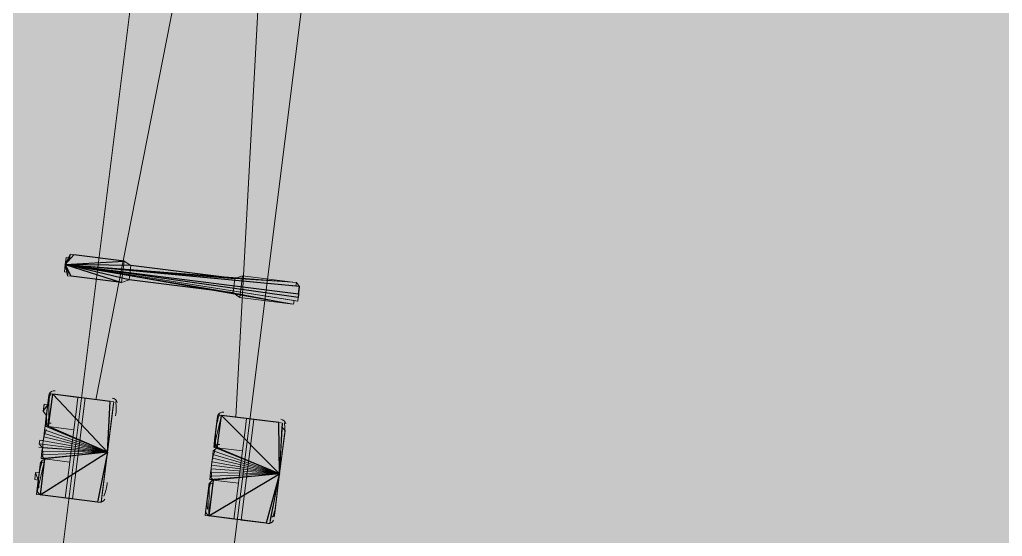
# Model space of a CAD drawing. Header units: metres. Extents: x -4 to 509425, y 7549 to 4732445.
# Drawn here: x 476065.798 to 476068.098, y 4719733.091 to 4719734.3 of the extents above; entities that cross this region are included whole.
import ezdxf

# ---------------------------------------------------------------- set-up
doc = ezdxf.new("R2010")
doc.units = ezdxf.units.M
doc.header["$LTSCALE"] = 0.01
doc.header["$MEASUREMENT"] = 0
doc.layers.get('0').update_dxf_attribs({"lineweight": 0})
doc.layers.add('_SUBESTACIÓN', color=1, linetype='Continuous')
doc.layers.add('SUBESTACION LA VID', color=253, linetype='Continuous')

# ---------------------------------------------------------------- blocks, each defined once
blk = doc.blocks.new('A$Cfff6051d')
at = {"layer": 'SUBESTACION LA VID', "lineweight": 15}
for p, q in [((476065.9764, 4719733.4104), (476066.1636, 4719734.3596)), ((476066.3568, 4719734.3354), (476066.304, 4719733.3693))]:
    blk.add_line(p, q, dxfattribs=at)
at = {"layer": 'SUBESTACION LA VID', "lineweight": 0}
for p, q in [((476065.9051, 4719733.7265), (476066.0584, 4719733.7244)), ((476065.9051, 4719733.7265), (476066.0542, 4719733.6908)), ((476066.4532, 4719733.6749), (476066.4511, 4719733.6581)), ((476066.0036, 4719733.2875), (476065.8566, 4719733.3401)), ((476066.0036, 4719733.2875), (476065.8566, 4719733.3401)), ((476066.0036, 4719733.2875), (476065.8566, 4719733.3401)), ((476066.0036, 4719733.2875), (476065.8566, 4719733.3401)), ((476065.8451, 4719733.3159), (476065.844, 4719733.3075)), ((476065.8451, 4719733.3159), (476066.0036, 4719733.2875)), ((476065.8451, 4719733.3159), (476066.0036, 4719733.2875)), ((476066.0036, 4719733.2875), (476065.8545, 4719733.3233)), ((476066.0036, 4719733.2875), (476065.8545, 4719733.3233)), ((476066.0036, 4719733.2875), (476065.8556, 4719733.3317)), ((476066.0036, 4719733.2875), (476065.8556, 4719733.3317)), ((476065.843, 4719733.2991), (476066.0036, 4719733.2875)), ((476065.844, 4719733.3075), (476066.0036, 4719733.2875)), ((476065.844, 4719733.3075), (476065.844, 4719733.3075)), ((476066.0036, 4719733.2875), (476065.8482, 4719733.2729)), ((476066.0036, 4719733.2875), (476065.8482, 4719733.2729)), ((476066.0036, 4719733.2875), (476065.8482, 4719733.2729)), ((476066.0036, 4719733.2875), (476065.8482, 4719733.2729)), ((476066.0036, 4719733.2875), (476065.8482, 4719733.2729)), ((476066.0036, 4719733.2875), (476065.8493, 4719733.2813)), ((476066.0036, 4719733.2875), (476065.8493, 4719733.2813)), ((476066.0036, 4719733.2875), (476065.8503, 4719733.2897)), ((476066.0036, 4719733.2875), (476065.8503, 4719733.2897)), ((476066.0036, 4719733.2875), (476065.8514, 4719733.2981)), ((476066.0036, 4719733.2875), (476065.8566, 4719733.2718)), ((476066.0036, 4719733.2875), (476065.8566, 4719733.2718)), ((476066.4068, 4719733.237), (476066.2515, 4719733.2906)), ((476066.4068, 4719733.237), (476066.2515, 4719733.2906)), ((476066.4068, 4719733.237), (476066.2515, 4719733.2906)), ((476066.4068, 4719733.237), (476066.2515, 4719733.2906)), ((476065.8387, 4719733.1973), (476065.8472, 4719733.2645)), ((476066.2483, 4719733.2654), (476066.2472, 4719733.257)), ((476066.2483, 4719733.2654), (476066.4068, 4719733.237)), ((476066.2483, 4719733.2654), (476066.4068, 4719733.237)), ((476066.4068, 4719733.237), (476066.2493, 4719733.2738)), ((476066.4068, 4719733.237), (476066.2493, 4719733.2738)), ((476066.4068, 4719733.237), (476066.2504, 4719733.2822)), ((476066.4068, 4719733.237), (476066.2504, 4719733.2822)), ((476066.4068, 4719733.237), (476066.2462, 4719733.2486)), ((476066.2462, 4719733.2486), (476066.4068, 4719733.237)), ((476066.2472, 4719733.257), (476066.4068, 4719733.237)), ((476066.2472, 4719733.257), (476066.2472, 4719733.257)), ((476066.4068, 4719733.237), (476066.243, 4719733.2234)), ((476066.4068, 4719733.237), (476066.243, 4719733.2234)), ((476066.4068, 4719733.237), (476066.243, 4719733.2234)), ((476066.4068, 4719733.237), (476066.243, 4719733.2234)), ((476066.4068, 4719733.237), (476066.2441, 4719733.2318)), ((476066.4068, 4719733.237), (476066.2441, 4719733.2318)), ((476066.4068, 4719733.237), (476066.2451, 4719733.2402)), ((476066.4068, 4719733.237), (476066.2451, 4719733.2402)), ((476066.4068, 4719733.237), (476066.2514, 4719733.2223)), ((476066.4068, 4719733.237), (476066.2514, 4719733.2223)), ((476066.4068, 4719733.237), (476066.2514, 4719733.2223)), ((476066.4068, 4719733.237), (476066.3753, 4719733.1215)), ((476066.2336, 4719733.1478), (476066.242, 4719733.215))]:
    blk.add_line(p, q, dxfattribs=at)
at = {"layer": 'SUBESTACION LA VID', "lineweight": 15}
for points in [[(476070.2133, 4719767.478), (476069.9721, 4719765.5543), (476065.5889, 4719730.5921)], [(476065.9837, 4719730.5426), (476070.3669, 4719765.5048), (476070.6081, 4719767.4285)], [(476065.925, 4719733.7496), (476065.9166, 4719733.7507), (476065.9156, 4719733.7423), (476065.9072, 4719733.7433), (476065.9061, 4719733.7349), (476065.904, 4719733.7181), (476065.903, 4719733.7097), (476065.9114, 4719733.7087), (476065.9103, 4719733.7003), (476065.9187, 4719733.6992), (476066.0363, 4719733.6845), (476066.0426, 4719733.7349), (476065.925, 4719733.7496)], [(476066.4511, 4719733.6581), (476066.4522, 4719733.6665), (476066.4532, 4719733.6749), (476066.4448, 4719733.6759), (476066.4459, 4719733.6843), (476066.4375, 4719733.6854), (476066.3199, 4719733.7001), (476066.302, 4719733.6938), (476066.0584, 4719733.7244), (476066.0426, 4719733.7349), (476065.925, 4719733.7496), (476065.9166, 4719733.7507), (476065.9156, 4719733.7423), (476065.9072, 4719733.7433), (476065.9061, 4719733.7349), (476065.9051, 4719733.7265), (476066.4511, 4719733.6581)], [(476066.4511, 4719733.6581), (476066.4501, 4719733.6497), (476066.449, 4719733.6413), (476066.4406, 4719733.6423), (476066.4395, 4719733.6339), (476066.4311, 4719733.635), (476066.3135, 4719733.6497), (476066.2978, 4719733.6602), (476066.0542, 4719733.6908), (476066.0363, 4719733.6845), (476065.9187, 4719733.6992), (476065.9103, 4719733.7003), (476065.9114, 4719733.7087), (476065.903, 4719733.7097), (476065.904, 4719733.7181), (476065.9051, 4719733.7265), (476066.4511, 4719733.6581)], [(476066.0426, 4719733.7349), (476066.0363, 4719733.6845), (476066.0542, 4719733.6908), (476066.0584, 4719733.7244), (476066.0426, 4719733.7349)], [(476066.302, 4719733.6938), (476066.2978, 4719733.6602), (476066.0542, 4719733.6908), (476066.0584, 4719733.7244), (476066.302, 4719733.6938)], [(476066.3199, 4719733.7001), (476066.3135, 4719733.6497), (476066.2978, 4719733.6602), (476066.302, 4719733.6938), (476066.3199, 4719733.7001)], [(476066.4375, 4719733.6854), (476066.3199, 4719733.7001), (476066.3135, 4719733.6497), (476066.4311, 4719733.635), (476066.4395, 4719733.6339), (476066.4406, 4719733.6423), (476066.449, 4719733.6413), (476066.4501, 4719733.6497), (476066.4522, 4719733.6665), (476066.4532, 4719733.6749), (476066.4459, 4719733.6843), (476066.4375, 4719733.6854)], [(476065.8756, 4719733.423), (476066.01, 4719733.4062), (476066.0184, 4719733.4051), (476066.0173, 4719733.3967), (476066.0163, 4719733.3883), (476066.0152, 4719733.3799), (476066.0142, 4719733.3715), (476066.0036, 4719733.2875), (476065.844, 4719733.3075), (476065.8451, 4719733.3159), (476065.8535, 4719733.3149), (476065.8545, 4719733.3233), (476065.8556, 4719733.3317), (476065.8566, 4719733.3401), (476065.8577, 4719733.3485), (476065.8661, 4719733.3474), (476065.8577, 4719733.3485), (476065.8587, 4719733.3569), (476065.8598, 4719733.3653), (476065.8608, 4719733.3737), (476065.8535, 4719733.3832), (476065.8546, 4719733.3916), (476065.8556, 4719733.4), (476065.864, 4719733.3989), (476065.8651, 4719733.4073), (476065.8661, 4719733.4157), (476065.8672, 4719733.4241), (476065.8756, 4719733.423)], [(476065.8661, 4719733.3474), (476065.9249, 4719733.3401), (476065.9302, 4719733.3821), (476065.9344, 4719733.4157), (476065.8756, 4719733.423)], [(476065.9805, 4719733.171), (476065.9217, 4719733.1784), (476065.9364, 4719733.296), (476065.9512, 4719733.4136), (476066.01, 4719733.4062)], [(476066.0142, 4719733.3715), (476066.0036, 4719733.2875), (476065.9942, 4719733.2119)], [(476066.2704, 4719733.3735), (476066.4048, 4719733.3567), (476066.4132, 4719733.3556), (476066.4121, 4719733.3472), (476066.4195, 4719733.3378), (476066.4184, 4719733.3294), (476066.4174, 4719733.321), (476066.4068, 4719733.237), (476066.2472, 4719733.257), (476066.2483, 4719733.2654), (476066.2493, 4719733.2738), (476066.2504, 4719733.2822), (476066.2515, 4719733.2906), (476066.2609, 4719733.2979), (476066.2525, 4719733.299), (476066.2536, 4719733.3074), (476066.2546, 4719733.3158), (476066.2557, 4719733.3242), (476066.2567, 4719733.3326), (476066.2578, 4719733.341), (476066.2588, 4719733.3494), (476066.2599, 4719733.3578), (476066.2609, 4719733.3662), (476066.262, 4719733.3746), (476066.2704, 4719733.3735)], [(476066.2609, 4719733.2979), (476066.3197, 4719733.2906), (476066.325, 4719733.3326), (476066.3292, 4719733.3662), (476066.2704, 4719733.3735)], [(476066.3753, 4719733.1215), (476066.3165, 4719733.1289), (476066.3312, 4719733.2465), (476066.346, 4719733.3641), (476066.4048, 4719733.3567)], [(476065.8566, 4719733.2718), (476065.9154, 4719733.2645), (476065.9196, 4719733.2981), (476065.9249, 4719733.3401), (476065.8661, 4719733.3474)], [(476066.4174, 4719733.321), (476066.4068, 4719733.237), (476066.3974, 4719733.1614)], [(476065.8461, 4719733.1878), (476065.9805, 4719733.171), (476065.9889, 4719733.1699), (476065.9899, 4719733.1783), (476065.991, 4719733.1867), (476065.992, 4719733.1951), (476065.9931, 4719733.2035), (476065.9942, 4719733.2119), (476066.0036, 4719733.2875), (476065.844, 4719733.3075), (476065.8514, 4719733.2981), (476065.8503, 4719733.2897), (476065.8493, 4719733.2813), (476065.8482, 4719733.2729), (476065.8566, 4719733.2718), (476065.8556, 4719733.2634), (476065.8472, 4719733.2645), (476065.8461, 4719733.2561), (476065.8451, 4719733.2477), (476065.844, 4719733.2393), (476065.8356, 4719733.2403), (476065.8345, 4719733.2319), (476065.8335, 4719733.2235), (476065.8419, 4719733.2225), (476065.8408, 4719733.2141), (476065.8398, 4719733.2057), (476065.8387, 4719733.1973), (476065.8377, 4719733.1889), (476065.8461, 4719733.1878)], [(476066.2514, 4719733.2223), (476066.3102, 4719733.215), (476066.3144, 4719733.2486), (476066.3197, 4719733.2906), (476066.2609, 4719733.2979)], [(476065.8461, 4719733.1878), (476065.9049, 4719733.1805), (476065.9101, 4719733.2225), (476065.9154, 4719733.2645), (476065.8566, 4719733.2718)], [(476066.2409, 4719733.1383), (476066.3753, 4719733.1215), (476066.3837, 4719733.1204), (476066.3848, 4719733.1288), (476066.3858, 4719733.1372), (476066.3942, 4719733.1362), (476066.3953, 4719733.1446), (476066.3963, 4719733.153), (476066.3974, 4719733.1614), (476066.4068, 4719733.237), (476066.2472, 4719733.257), (476066.2462, 4719733.2486), (476066.2451, 4719733.2402), (476066.2441, 4719733.2318), (476066.243, 4719733.2234), (476066.2514, 4719733.2223), (476066.2504, 4719733.2139), (476066.242, 4719733.215), (476066.2409, 4719733.2066), (476066.2399, 4719733.1982), (476066.2388, 4719733.1898), (476066.2378, 4719733.1814), (476066.2367, 4719733.173), (476066.2357, 4719733.1646), (476066.2346, 4719733.1562), (476066.2336, 4719733.1478), (476066.2325, 4719733.1394), (476066.2409, 4719733.1383)], [(476066.2409, 4719733.1383), (476066.2997, 4719733.131), (476066.305, 4719733.173), (476066.3102, 4719733.215), (476066.2514, 4719733.2223)]]:
    blk.add_lwpolyline(points, dxfattribs=at)
at = {"layer": 'SUBESTACION LA VID', "lineweight": 0}
for points in [[(476065.9051, 4719733.7265), (476065.9156, 4719733.7423), (476065.9051, 4719733.7265), (476065.9156, 4719733.7423), (476065.9051, 4719733.7265), (476065.9156, 4719733.7423), (476065.9051, 4719733.7265), (476065.9156, 4719733.7423), (476065.9051, 4719733.7265), (476065.9166, 4719733.7507), (476065.9051, 4719733.7265), (476065.9166, 4719733.7507), (476065.9051, 4719733.7265), (476065.9166, 4719733.7507), (476065.9051, 4719733.7265), (476065.9166, 4719733.7507), (476065.9051, 4719733.7265), (476065.9166, 4719733.7507), (476065.9051, 4719733.7265), (476065.9166, 4719733.7507), (476065.9051, 4719733.7265), (476065.925, 4719733.7496), (476065.9051, 4719733.7265), (476065.925, 4719733.7496), (476065.9051, 4719733.7265)], [(476065.9051, 4719733.7265), (476065.904, 4719733.7181), (476065.9051, 4719733.7265), (476065.903, 4719733.7097), (476065.9051, 4719733.7265), (476065.903, 4719733.7097)], [(476065.9051, 4719733.7265), (476065.9072, 4719733.7433), (476065.9051, 4719733.7265), (476065.9072, 4719733.7433), (476065.9051, 4719733.7265), (476065.9072, 4719733.7433)], [(476066.302, 4719733.6938), (476066.4375, 4719733.6854), (476065.9051, 4719733.7265), (476066.4459, 4719733.6843), (476065.9051, 4719733.7265), (476066.4459, 4719733.6843), (476065.9051, 4719733.7265), (476066.4459, 4719733.6843), (476065.9051, 4719733.7265), (476066.4459, 4719733.6843)], [(476066.4448, 4719733.6759), (476065.9051, 4719733.7265), (476066.4532, 4719733.6749), (476065.9051, 4719733.7265), (476066.4532, 4719733.6749), (476065.9051, 4719733.7265), (476066.4532, 4719733.6749), (476065.9051, 4719733.7265), (476066.4532, 4719733.6749), (476065.9051, 4719733.7265)], [(476065.9051, 4719733.7265), (476065.9114, 4719733.7087), (476065.9051, 4719733.7265), (476065.9114, 4719733.7087), (476065.9051, 4719733.7265), (476065.9114, 4719733.7087), (476065.9051, 4719733.7265), (476065.9114, 4719733.7087), (476065.9051, 4719733.7265), (476065.9114, 4719733.7087), (476065.9051, 4719733.7265), (476065.9114, 4719733.7087), (476065.9051, 4719733.7265), (476065.9114, 4719733.7087), (476065.9051, 4719733.7265), (476065.9103, 4719733.7003), (476065.9051, 4719733.7265), (476065.9103, 4719733.7003), (476065.9051, 4719733.7265), (476065.9103, 4719733.7003), (476065.9051, 4719733.7265), (476065.9187, 4719733.6992), (476065.9051, 4719733.7265), (476065.9187, 4719733.6992), (476065.9051, 4719733.7265)], [(476066.2978, 4719733.6602), (476066.4311, 4719733.635), (476065.9051, 4719733.7265), (476066.4395, 4719733.6339), (476065.9051, 4719733.7265), (476066.4395, 4719733.6339), (476065.9051, 4719733.7265), (476066.4395, 4719733.6339)], [(476065.9051, 4719733.7265), (476066.4406, 4719733.6423), (476065.9051, 4719733.7265), (476066.4406, 4719733.6423)], [(476065.9051, 4719733.7265), (476066.449, 4719733.6413), (476065.9051, 4719733.7265), (476066.449, 4719733.6413), (476065.9051, 4719733.7265), (476066.449, 4719733.6413), (476065.9051, 4719733.7265), (476066.449, 4719733.6413)], [(476065.9051, 4719733.7265), (476066.4501, 4719733.6497), (476066.4511, 4719733.6581)], [(476065.8756, 4719733.423), (476065.8661, 4719733.3474), (476065.8672, 4719733.4241), (476065.8577, 4719733.3485), (476066.0036, 4719733.2875)], [(476065.8672, 4719733.4241), (476065.8577, 4719733.3485), (476065.8672, 4719733.4241), (476065.8577, 4719733.3485), (476065.8672, 4719733.4241)], [(476066.0036, 4719733.2875), (476065.8577, 4719733.3485), (476065.8672, 4719733.4241)], [(476065.8577, 4719733.3485), (476065.8672, 4719733.4241), (476065.8587, 4719733.3569)], [(476065.8672, 4719733.4241), (476065.8587, 4719733.3569), (476065.8672, 4719733.4241), (476065.8587, 4719733.3569)], [(476065.8672, 4719733.4241), (476065.8587, 4719733.3569), (476065.8661, 4719733.4157)], [(476065.8587, 4719733.3569), (476065.8661, 4719733.4157), (476065.8598, 4719733.3653), (476065.8661, 4719733.4157)], [(476065.8651, 4719733.4073), (476065.8598, 4719733.3653), (476065.8651, 4719733.4073), (476065.8598, 4719733.3653)], [(476065.8598, 4719733.3653), (476065.8651, 4719733.4073), (476065.8608, 4719733.3737), (476065.8651, 4719733.4073)], [(476065.8756, 4719733.423), (476065.8661, 4719733.3474), (476065.8756, 4719733.423)], [(476066.0036, 4719733.2875), (476065.8661, 4719733.3474), (476065.8756, 4719733.423), (476065.8661, 4719733.3474), (476065.8756, 4719733.423), (476065.8661, 4719733.3474), (476066.0036, 4719733.2875)], [(476066.0036, 4719733.2875), (476066.01, 4719733.4062), (476066.0036, 4719733.2875)], [(476066.0036, 4719733.2875), (476066.0173, 4719733.3967), (476066.0036, 4719733.2875), (476066.0184, 4719733.4051), (476066.0036, 4719733.2875), (476066.0184, 4719733.4051), (476066.0036, 4719733.2875), (476066.0184, 4719733.4051)], [(476065.8556, 4719733.4), (476065.8535, 4719733.3832), (476065.8556, 4719733.4)], [(476065.8608, 4719733.3737), (476065.864, 4719733.3989), (476065.8535, 4719733.3832)], [(476065.8546, 4719733.3916), (476065.8535, 4719733.3832), (476065.8546, 4719733.3916)], [(476065.864, 4719733.3989), (476065.8608, 4719733.3737), (476065.864, 4719733.3989)], [(476066.0036, 4719733.2875), (476066.0142, 4719733.3715), (476066.0036, 4719733.2875), (476066.0152, 4719733.3799), (476066.0036, 4719733.2875), (476066.0152, 4719733.3799), (476066.0036, 4719733.2875), (476066.0163, 4719733.3883), (476066.0036, 4719733.2875), (476066.0163, 4719733.3883)], [(476066.2704, 4719733.3735), (476066.2609, 4719733.2979), (476066.2704, 4719733.3735), (476066.2525, 4719733.299), (476066.262, 4719733.3746)], [(476066.4068, 4719733.237), (476066.2525, 4719733.299), (476066.262, 4719733.3746)], [(476066.2525, 4719733.299), (476066.262, 4719733.3746), (476066.2536, 4719733.3074)], [(476066.262, 4719733.3746), (476066.2536, 4719733.3074), (476066.262, 4719733.3746), (476066.2536, 4719733.3074)], [(476066.262, 4719733.3746), (476066.2536, 4719733.3074), (476066.2609, 4719733.3662)], [(476066.2536, 4719733.3074), (476066.2609, 4719733.3662), (476066.2546, 4719733.3158), (476066.2609, 4719733.3662)], [(476066.2599, 4719733.3578), (476066.2546, 4719733.3158), (476066.2599, 4719733.3578), (476066.2546, 4719733.3158)], [(476066.2546, 4719733.3158), (476066.2599, 4719733.3578), (476066.2557, 4719733.3242), (476066.2599, 4719733.3578)], [(476066.2704, 4719733.3735), (476066.2609, 4719733.2979), (476066.2704, 4719733.3735)], [(476066.4068, 4719733.237), (476066.2609, 4719733.2979), (476066.2704, 4719733.3735), (476066.2609, 4719733.2979), (476066.2704, 4719733.3735), (476066.2609, 4719733.2979), (476066.4068, 4719733.237)], [(476066.2704, 4719733.3735), (476066.2609, 4719733.2979), (476066.2704, 4719733.3735), (476066.2609, 4719733.2979), (476066.4068, 4719733.237)], [(476066.4068, 4719733.237), (476066.4121, 4719733.3472), (476066.4068, 4719733.237), (476066.4132, 4719733.3556), (476066.4068, 4719733.237), (476066.4132, 4719733.3556), (476066.4068, 4719733.237), (476066.4132, 4719733.3556), (476066.4068, 4719733.237), (476066.4048, 4719733.3567)], [(476066.2588, 4719733.3494), (476066.2557, 4719733.3242), (476066.2588, 4719733.3494)], [(476066.2557, 4719733.3242), (476066.2588, 4719733.3494), (476066.2567, 4719733.3326)], [(476066.2588, 4719733.3494), (476066.2567, 4719733.3326), (476066.2588, 4719733.3494)], [(476066.2578, 4719733.341), (476066.2567, 4719733.3326), (476066.2578, 4719733.341)], [(476066.4068, 4719733.237), (476066.4174, 4719733.321), (476066.4068, 4719733.237), (476066.4184, 4719733.3294), (476066.4068, 4719733.237), (476066.4184, 4719733.3294), (476066.4068, 4719733.237), (476066.4195, 4719733.3378), (476066.4068, 4719733.237), (476066.4195, 4719733.3378)], [(476066.0036, 4719733.2875), (476065.9899, 4719733.1783), (476066.0036, 4719733.2875), (476065.9899, 4719733.1783), (476066.0036, 4719733.2875), (476065.9889, 4719733.1699), (476066.0036, 4719733.2875), (476065.9805, 4719733.171), (476066.0036, 4719733.2875)], [(476066.0036, 4719733.2875), (476065.991, 4719733.1867), (476066.0036, 4719733.2875), (476065.991, 4719733.1867)], [(476066.0036, 4719733.2875), (476065.9931, 4719733.2035), (476066.0036, 4719733.2875), (476065.9931, 4719733.2035), (476066.0036, 4719733.2875), (476065.992, 4719733.1951), (476066.0036, 4719733.2875), (476065.992, 4719733.1951)], [(476065.8461, 4719733.1878), (476065.8556, 4719733.2634), (476065.8377, 4719733.1889), (476065.8472, 4719733.2645)], [(476065.8377, 4719733.1889), (476065.8472, 4719733.2645), (476065.8377, 4719733.1889), (476065.8472, 4719733.2645), (476065.8377, 4719733.1889)], [(476065.8387, 4719733.1973), (476065.8472, 4719733.2645), (476065.8387, 4719733.1973)], [(476065.8387, 4719733.1973), (476065.8472, 4719733.2645), (476065.8387, 4719733.1973), (476065.8472, 4719733.2645)], [(476065.8566, 4719733.2718), (476065.8461, 4719733.1878), (476065.8556, 4719733.2634)], [(476065.8387, 4719733.1973), (476065.8461, 4719733.2561), (476065.8387, 4719733.1973)], [(476065.8387, 4719733.1973), (476065.8461, 4719733.2561), (476065.8387, 4719733.1973), (476065.8461, 4719733.2561)], [(476065.8461, 4719733.2561), (476065.8398, 4719733.2057), (476065.8451, 4719733.2477), (476065.8398, 4719733.2057)], [(476065.8398, 4719733.2057), (476065.8451, 4719733.2477), (476065.8398, 4719733.2057), (476065.8451, 4719733.2477)], [(476065.8451, 4719733.2477), (476065.8408, 4719733.2141), (476065.844, 4719733.2393)], [(476065.8461, 4719733.1878), (476065.8556, 4719733.2634), (476065.8461, 4719733.1878), (476065.8556, 4719733.2634), (476065.8461, 4719733.1878)], [(476065.8356, 4719733.2403), (476065.8335, 4719733.2235), (476065.8345, 4719733.2319)], [(476065.8335, 4719733.2235), (476065.8345, 4719733.2319), (476065.8335, 4719733.2235)], [(476065.844, 4719733.2393), (476065.8419, 4719733.2225), (476065.8356, 4719733.2403)], [(476066.2514, 4719733.2223), (476066.2409, 4719733.1383), (476066.2504, 4719733.2139)], [(476066.4068, 4719733.237), (476066.3848, 4719733.1288), (476066.4068, 4719733.237), (476066.3848, 4719733.1288), (476066.4068, 4719733.237), (476066.3837, 4719733.1204), (476066.4068, 4719733.237), (476066.3837, 4719733.1204)], [(476066.4068, 4719733.237), (476066.3942, 4719733.1362), (476066.4068, 4719733.237), (476066.3858, 4719733.1372)], [(476066.4068, 4719733.237), (476066.3963, 4719733.153), (476066.4068, 4719733.237), (476066.3963, 4719733.153), (476066.4068, 4719733.237), (476066.3953, 4719733.1446), (476066.4068, 4719733.237), (476066.3953, 4719733.1446)], [(476066.2409, 4719733.1383), (476066.2504, 4719733.2139), (476066.2409, 4719733.1383), (476066.242, 4719733.215), (476066.2325, 4719733.1394)], [(476066.2336, 4719733.1478), (476066.242, 4719733.215), (476066.2336, 4719733.1478)], [(476066.2336, 4719733.1478), (476066.242, 4719733.215), (476066.2336, 4719733.1478), (476066.242, 4719733.215)], [(476066.2336, 4719733.1478), (476066.2409, 4719733.2066), (476066.2336, 4719733.1478)], [(476066.2336, 4719733.1478), (476066.2409, 4719733.2066), (476066.2336, 4719733.1478), (476066.2409, 4719733.2066)], [(476066.2409, 4719733.2066), (476066.2346, 4719733.1562), (476066.2399, 4719733.1982), (476066.2346, 4719733.1562)], [(476066.2346, 4719733.1562), (476066.2399, 4719733.1982), (476066.2346, 4719733.1562), (476066.2399, 4719733.1982)], [(476066.2399, 4719733.1982), (476066.2357, 4719733.1646), (476066.2388, 4719733.1898)], [(476066.2409, 4719733.1383), (476066.2504, 4719733.2139), (476066.2409, 4719733.1383), (476066.2504, 4719733.2139), (476066.2409, 4719733.1383)], [(476066.2409, 4719733.1383), (476066.2504, 4719733.2139), (476066.2409, 4719733.1383), (476066.2504, 4719733.2139)], [(476066.2367, 4719733.173), (476066.2388, 4719733.1898), (476066.2367, 4719733.173)], [(476066.2388, 4719733.1898), (476066.2367, 4719733.173), (476066.2378, 4719733.1814)], [(476066.2367, 4719733.173), (476066.2378, 4719733.1814), (476066.2367, 4719733.173)]]:
    blk.add_lwpolyline(points, dxfattribs=at)
at = {"layer": 'SUBESTACION LA VID'}
for points in [[(476066.0426, 4719733.7349), (476065.925, 4719733.7496), (476065.9051, 4719733.7265)], [(476066.302, 4719733.6938), (476066.0584, 4719733.7244), (476065.9051, 4719733.7265)], [(476066.4511, 4719733.6581), (476066.4532, 4719733.6749), (476065.9051, 4719733.7265)], [(476066.0363, 4719733.6845), (476065.9187, 4719733.6992), (476065.9051, 4719733.7265)], [(476066.2978, 4719733.6602), (476066.0542, 4719733.6908), (476065.9051, 4719733.7265)], [(476066.4511, 4719733.6581), (476066.4501, 4719733.6497), (476065.9051, 4719733.7265)]]:
    blk.add_lwpolyline(points, close=True, dxfattribs=at)
at = {"layer": 'SUBESTACION LA VID', "lineweight": 0}
for points in [[(476066.0426, 4719733.7349), (476065.925, 4719733.7496), (476065.9051, 4719733.7265)], [(476066.302, 4719733.6938), (476066.0584, 4719733.7244), (476065.9051, 4719733.7265)], [(476066.4511, 4719733.6581), (476066.4532, 4719733.6749), (476065.9051, 4719733.7265)], [(476066.0363, 4719733.6845), (476065.9187, 4719733.6992), (476065.9051, 4719733.7265)], [(476066.2978, 4719733.6602), (476066.0542, 4719733.6908), (476065.9051, 4719733.7265)], [(476066.4511, 4719733.6581), (476066.4501, 4719733.6497), (476065.9051, 4719733.7265)]]:
    blk.add_lwpolyline(points, close=True, dxfattribs=at)
at = {"layer": 'SUBESTACION LA VID', "lineweight": 15}
for points in [[(476065.8811, 4719733.4309), (476065.8755, 4719733.4317), (476065.8699, 4719733.4287), (476065.8676, 4719733.4234)], [(476065.871, 4719733.4249), (476065.8671, 4719733.4146), (476065.8645, 4719733.4039), (476065.8633, 4719733.393)], [(476066.0262, 4719733.4035), (476066.0252, 4719733.4092), (476066.0206, 4719733.4136), (476066.0149, 4719733.4141)], [(476066.0229, 4719733.373), (476066.0244, 4719733.3839), (476066.0245, 4719733.3949), (476066.0233, 4719733.4058)], [(476065.8627, 4719733.388), (476065.8611, 4719733.3771), (476065.861, 4719733.3661), (476065.8622, 4719733.3551)], [(476066.276, 4719733.3814), (476066.2703, 4719733.3822), (476066.2647, 4719733.3792), (476066.2624, 4719733.3739)], [(476065.8593, 4719733.3575), (476065.8603, 4719733.3518), (476065.8649, 4719733.3474), (476065.8706, 4719733.3469)], [(476066.2658, 4719733.3754), (476066.2619, 4719733.3651), (476066.2593, 4719733.3544), (476066.2581, 4719733.3435)], [(476066.421, 4719733.354), (476066.4201, 4719733.3597), (476066.4154, 4719733.3641), (476066.4097, 4719733.3646)], [(476066.4177, 4719733.3235), (476066.4192, 4719733.3344), (476066.4193, 4719733.3454), (476066.4181, 4719733.3563)], [(476065.8605, 4719733.3409), (476065.8566, 4719733.3306), (476065.854, 4719733.3199), (476065.8527, 4719733.309)], [(476065.8717, 4719733.3553), (476065.866, 4719733.3561), (476065.8604, 4719733.3531), (476065.8581, 4719733.3478)], [(476066.2575, 4719733.3385), (476066.256, 4719733.3276), (476066.2558, 4719733.3166), (476066.2571, 4719733.3056)], [(476065.8532, 4719733.3124), (476065.8517, 4719733.3015), (476065.8515, 4719733.2905), (476065.8528, 4719733.2795)], [(476066.2553, 4719733.2914), (476066.2514, 4719733.2811), (476066.2488, 4719733.2704), (476066.2476, 4719733.2595)], [(476066.2665, 4719733.3058), (476066.2608, 4719733.3066), (476066.2552, 4719733.3036), (476066.2529, 4719733.2983)], [(476066.2541, 4719733.308), (476066.2551, 4719733.3023), (476066.2597, 4719733.2979), (476066.2654, 4719733.2974)], [(476065.851, 4719733.2653), (476065.8471, 4719733.255), (476065.8445, 4719733.2443), (476065.8433, 4719733.2334)], [(476065.8611, 4719733.2713), (476065.8555, 4719733.2721), (476065.8499, 4719733.2691), (476065.8476, 4719733.2638)], [(476065.8498, 4719733.2819), (476065.8508, 4719733.2762), (476065.8554, 4719733.2718), (476065.8611, 4719733.2713)], [(476066.248, 4719733.2629), (476066.2465, 4719733.252), (476066.2463, 4719733.241), (476066.2476, 4719733.23)], [(476065.8437, 4719733.2368), (476065.8422, 4719733.2259), (476065.842, 4719733.2149), (476065.8433, 4719733.2039)], [(476066.256, 4719733.2218), (476066.2503, 4719733.2226), (476066.2447, 4719733.2196), (476066.2424, 4719733.2143)], [(476066.2447, 4719733.2324), (476066.2456, 4719733.2267), (476066.2502, 4719733.2223), (476066.256, 4719733.2218)], [(476065.8393, 4719733.1979), (476065.8403, 4719733.1922), (476065.8449, 4719733.1878), (476065.8506, 4719733.1873)], [(476065.9956, 4719733.1848), (476065.9995, 4719733.1951), (476066.0021, 4719733.2059), (476066.0033, 4719733.2168)], [(476066.2458, 4719733.2158), (476066.2419, 4719733.2055), (476066.2393, 4719733.1948), (476066.2381, 4719733.1839)], [(476065.9843, 4719733.1705), (476065.99, 4719733.1696), (476065.9956, 4719733.1727), (476065.9979, 4719733.178)], [(476066.2385, 4719733.1873), (476066.237, 4719733.1764), (476066.2369, 4719733.1654), (476066.2381, 4719733.1544)], [(476066.3904, 4719733.1353), (476066.3943, 4719733.1456), (476066.3969, 4719733.1564), (476066.3981, 4719733.1673)], [(476066.2341, 4719733.1484), (476066.2351, 4719733.1427), (476066.2397, 4719733.1383), (476066.2454, 4719733.1378)], [(476066.3791, 4719733.121), (476066.3848, 4719733.1201), (476066.3904, 4719733.1232), (476066.3927, 4719733.1285)]]:
    blk.add_open_spline(points, degree=3, dxfattribs=at)
at = {"layer": 'SUBESTACION LA VID'}
for points in [[(476066.0036, 4719733.2875), (476066.0036, 4719733.2875), (476065.8756, 4719733.423), (476065.8756, 4719733.423), (476065.8756, 4719733.423), (476065.8661, 4719733.3474), (476065.8661, 4719733.3474), (476065.8661, 4719733.3474), (476066.0036, 4719733.2875), (476066.0036, 4719733.2875)], [(476066.01, 4719733.4062), (476066.01, 4719733.4062), (476066.0036, 4719733.2875), (476066.0036, 4719733.2875), (476066.0036, 4719733.2875), (476065.8756, 4719733.423), (476065.8756, 4719733.423), (476065.8756, 4719733.423), (476066.01, 4719733.4062), (476066.01, 4719733.4062)], [(476066.4068, 4719733.237), (476066.4068, 4719733.237), (476066.2704, 4719733.3735), (476066.2704, 4719733.3735), (476066.2704, 4719733.3735), (476066.2609, 4719733.2979), (476066.2609, 4719733.2979), (476066.2609, 4719733.2979), (476066.4068, 4719733.237), (476066.4068, 4719733.237)], [(476066.4048, 4719733.3567), (476066.4048, 4719733.3567), (476066.4068, 4719733.237), (476066.4068, 4719733.237), (476066.4068, 4719733.237), (476066.2704, 4719733.3735), (476066.2704, 4719733.3735), (476066.2704, 4719733.3735), (476066.4048, 4719733.3567), (476066.4048, 4719733.3567)], [(476065.9805, 4719733.171), (476065.9805, 4719733.171), (476066.0036, 4719733.2875), (476066.0036, 4719733.2875), (476066.0036, 4719733.2875), (476065.8461, 4719733.1878), (476065.8461, 4719733.1878), (476065.8461, 4719733.1878), (476065.9805, 4719733.171), (476065.9805, 4719733.171)], [(476066.0036, 4719733.2875), (476066.0036, 4719733.2875), (476065.8461, 4719733.1878), (476065.8461, 4719733.1878), (476065.8461, 4719733.1878), (476065.8566, 4719733.2718), (476065.8566, 4719733.2718), (476065.8566, 4719733.2718), (476066.0036, 4719733.2875), (476066.0036, 4719733.2875)], [(476066.3753, 4719733.1215), (476066.3753, 4719733.1215), (476066.4068, 4719733.237), (476066.4068, 4719733.237), (476066.4068, 4719733.237), (476066.2409, 4719733.1383), (476066.2409, 4719733.1383), (476066.2409, 4719733.1383), (476066.3753, 4719733.1215), (476066.3753, 4719733.1215)], [(476066.4068, 4719733.237), (476066.4068, 4719733.237), (476066.2409, 4719733.1383), (476066.2409, 4719733.1383), (476066.2409, 4719733.1383), (476066.2514, 4719733.2223), (476066.2514, 4719733.2223), (476066.2514, 4719733.2223), (476066.4068, 4719733.237), (476066.4068, 4719733.237)]]:
    blk.add_open_spline(points, degree=3, knots=[0, 0, 0, 0, 1, 1, 1, 2, 2, 2, 3, 3, 3, 3], dxfattribs=at)
at = {"layer": 'SUBESTACION LA VID', "lineweight": 0}
for points in [[(476066.0036, 4719733.2875), (476066.0036, 4719733.2875), (476065.8756, 4719733.423), (476065.8756, 4719733.423), (476065.8756, 4719733.423), (476065.8661, 4719733.3474), (476065.8661, 4719733.3474), (476065.8661, 4719733.3474), (476066.0036, 4719733.2875), (476066.0036, 4719733.2875)], [(476066.01, 4719733.4062), (476066.01, 4719733.4062), (476066.0036, 4719733.2875), (476066.0036, 4719733.2875), (476066.0036, 4719733.2875), (476065.8756, 4719733.423), (476065.8756, 4719733.423), (476065.8756, 4719733.423), (476066.01, 4719733.4062), (476066.01, 4719733.4062)], [(476066.4068, 4719733.237), (476066.4068, 4719733.237), (476066.2704, 4719733.3735), (476066.2704, 4719733.3735), (476066.2704, 4719733.3735), (476066.2609, 4719733.2979), (476066.2609, 4719733.2979), (476066.2609, 4719733.2979), (476066.4068, 4719733.237), (476066.4068, 4719733.237)], [(476066.4048, 4719733.3567), (476066.4048, 4719733.3567), (476066.4068, 4719733.237), (476066.4068, 4719733.237), (476066.4068, 4719733.237), (476066.2704, 4719733.3735), (476066.2704, 4719733.3735), (476066.2704, 4719733.3735), (476066.4048, 4719733.3567), (476066.4048, 4719733.3567)], [(476065.9805, 4719733.171), (476065.9805, 4719733.171), (476066.0036, 4719733.2875), (476066.0036, 4719733.2875), (476066.0036, 4719733.2875), (476065.8461, 4719733.1878), (476065.8461, 4719733.1878), (476065.8461, 4719733.1878), (476065.9805, 4719733.171), (476065.9805, 4719733.171)], [(476066.0036, 4719733.2875), (476066.0036, 4719733.2875), (476065.8461, 4719733.1878), (476065.8461, 4719733.1878), (476065.8461, 4719733.1878), (476065.8566, 4719733.2718), (476065.8566, 4719733.2718), (476065.8566, 4719733.2718), (476066.0036, 4719733.2875), (476066.0036, 4719733.2875)], [(476066.3753, 4719733.1215), (476066.3753, 4719733.1215), (476066.4068, 4719733.237), (476066.4068, 4719733.237), (476066.4068, 4719733.237), (476066.2409, 4719733.1383), (476066.2409, 4719733.1383), (476066.2409, 4719733.1383), (476066.3753, 4719733.1215), (476066.3753, 4719733.1215)], [(476066.4068, 4719733.237), (476066.4068, 4719733.237), (476066.2409, 4719733.1383), (476066.2409, 4719733.1383), (476066.2409, 4719733.1383), (476066.2514, 4719733.2223), (476066.2514, 4719733.2223), (476066.2514, 4719733.2223), (476066.4068, 4719733.237), (476066.4068, 4719733.237)]]:
    blk.add_open_spline(points, degree=3, knots=[0, 0, 0, 0, 1, 1, 1, 2, 2, 2, 3, 3, 3, 3], dxfattribs=at)

msp = doc.modelspace()

# ---------------------------------------------------------------- hatches: boundary and pattern name
at = {"layer": '_SUBESTACIÓN', "transparency": 33554559}
h = msp.add_hatch(color=1, dxfattribs=at)
h.dxf.hatch_style = 1
h.paths.add_polyline_path([(475968.6399, 4719805.825), (476089.9386, 4719790.615), (476078.1686, 4719696.74), (475956.8686, 4719711.9502)])

# ---------------------------------------------------------------- block references
at = {"linetype": 'Continuous'}
msp.add_blockref('A$Cfff6051d', (0, 0), dxfattribs=at)

doc.saveas('drawing.dxf')
